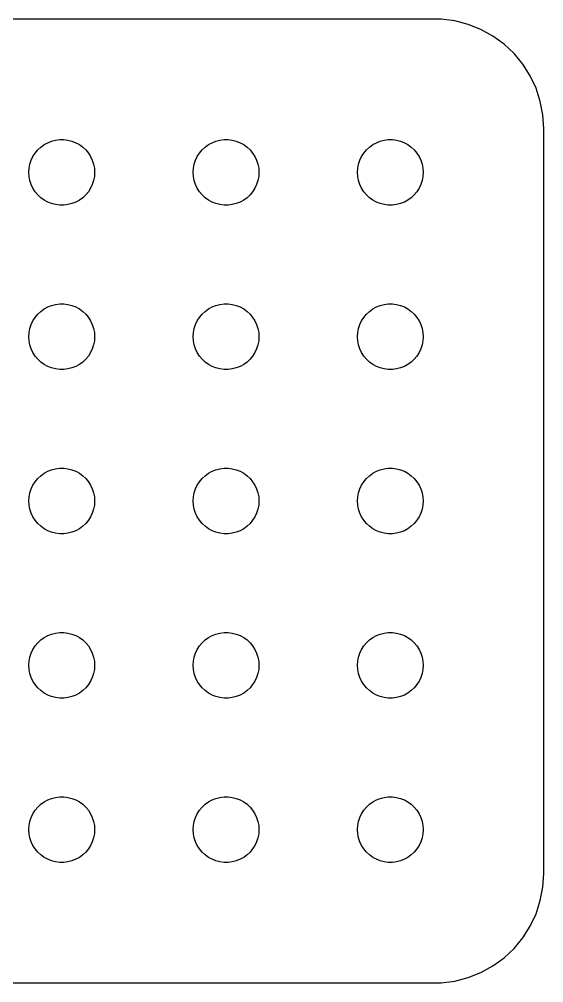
# Model space of a CAD drawing. Header units: metres. Extents: x -22 to 22, y 248 to 508.
# Drawn here: x -1.94 to 22, y 464.01 to 507.99 of the extents above; entities that cross this region are included whole.
import ezdxf

# ---------------------------------------------------------------- set-up
doc = ezdxf.new("R2010")
doc.units = ezdxf.units.M

msp = doc.modelspace()

# ---------------------------------------------------------------- linework, layer by layer
for p, q in [((17.3139, 507.99), (-17.3139, 507.99)), ((17.9369, 507.911), (17.3139, 507.99)), ((18.5451, 507.755), (17.9369, 507.911)), ((19.1289, 507.524), (18.5451, 507.755)), ((19.6791, 507.222), (19.1289, 507.524)), ((20.1871, 506.853), (19.6791, 507.222)), ((20.6448, 506.423), (20.1871, 506.853)), ((21.0451, 505.939), (20.6448, 506.423)), ((21.3815, 505.409), (21.0451, 505.939)), ((21.6489, 504.841), (21.3815, 505.409)), ((21.8429, 504.243), (21.6489, 504.841)), ((21.9606, 503.627), (21.8429, 504.243)), ((22, 503), (21.9606, 503.627)), ((22, 469), (22, 503)), ((-0.956131, 502.156), (-0.803726, 502.266)), ((-0.803726, 502.266), (-0.638657, 502.357)), ((-0.638657, 502.357), (-0.463516, 502.427)), ((-0.463516, 502.427), (-0.281067, 502.473)), ((-0.281067, 502.473), (-0.094177, 502.497)), ((-0.094177, 502.497), (0.094177, 502.497)), ((0.094177, 502.497), (0.281067, 502.473)), ((0.281067, 502.473), (0.463516, 502.427)), ((0.463516, 502.427), (0.638657, 502.357)), ((0.638657, 502.357), (0.803726, 502.266)), ((0.803726, 502.266), (0.956131, 502.156)), ((6.54385, 502.156), (6.69626, 502.266)), ((6.69626, 502.266), (6.86133, 502.357)), ((6.86133, 502.357), (7.03647, 502.427)), ((7.03647, 502.427), (7.21892, 502.473)), ((7.21892, 502.473), (7.40581, 502.497)), ((7.40581, 502.497), (7.59418, 502.497)), ((7.59418, 502.497), (7.78107, 502.473)), ((7.78107, 502.473), (7.96352, 502.427)), ((7.96352, 502.427), (8.13866, 502.357)), ((8.13866, 502.357), (8.30373, 502.266)), ((8.30373, 502.266), (8.45613, 502.156)), ((14.0439, 502.156), (14.1963, 502.266)), ((14.1963, 502.266), (14.3613, 502.357)), ((14.3613, 502.357), (14.5365, 502.427)), ((14.5365, 502.427), (14.7189, 502.473)), ((14.7189, 502.473), (14.9058, 502.497)), ((14.9058, 502.497), (15.0942, 502.497)), ((15.0942, 502.497), (15.2811, 502.473)), ((15.2811, 502.473), (15.4635, 502.427)), ((15.4635, 502.427), (15.6387, 502.357)), ((15.6387, 502.357), (15.8037, 502.266)), ((15.8037, 502.266), (15.9561, 502.156)), ((-1.31445, 501.723), (-1.21352, 501.882)), ((-1.21352, 501.882), (-1.09344, 502.027)), ((-1.09344, 502.027), (-0.956131, 502.156)), ((0.956131, 502.156), (1.09344, 502.027)), ((1.09344, 502.027), (1.21352, 501.882)), ((1.21352, 501.882), (1.31445, 501.723)), ((6.18553, 501.723), (6.28647, 501.882)), ((6.28647, 501.882), (6.40654, 502.027)), ((6.40654, 502.027), (6.54385, 502.156)), ((8.45613, 502.156), (8.59344, 502.027)), ((8.59344, 502.027), (8.71352, 501.882)), ((8.71352, 501.882), (8.81445, 501.723)), ((13.6855, 501.723), (13.7865, 501.882)), ((13.7865, 501.882), (13.9065, 502.027)), ((13.9065, 502.027), (14.0439, 502.156)), ((15.9561, 502.156), (16.0934, 502.027)), ((16.0934, 502.027), (16.2135, 501.882)), ((16.2135, 501.882), (16.3145, 501.723)), ((-1.48816, 501.188), (-1.45287, 501.373)), ((-1.45287, 501.373), (-1.39465, 501.552)), ((-1.39465, 501.552), (-1.31445, 501.723)), ((1.31445, 501.723), (1.39465, 501.552)), ((1.39465, 501.552), (1.45287, 501.373)), ((1.45287, 501.373), (1.48816, 501.188)), ((6.01183, 501.188), (6.04712, 501.373)), ((6.04712, 501.373), (6.10533, 501.552)), ((6.10533, 501.552), (6.18553, 501.723)), ((8.81445, 501.723), (8.89465, 501.552)), ((8.89465, 501.552), (8.95287, 501.373)), ((8.95287, 501.373), (8.98816, 501.188)), ((13.5118, 501.188), (13.5471, 501.373)), ((13.5471, 501.373), (13.6053, 501.552)), ((13.6053, 501.552), (13.6855, 501.723)), ((16.3145, 501.723), (16.3947, 501.552)), ((16.3947, 501.552), (16.4529, 501.373)), ((16.4529, 501.373), (16.4882, 501.188)), ((-1.5, 501), (-1.48816, 501.188)), ((-1.48816, 500.812), (-1.5, 501)), ((1.48816, 501.188), (1.5, 501)), ((1.5, 501), (1.48816, 500.812)), ((6, 501), (6.01183, 501.188)), ((6.01183, 500.812), (6, 501)), ((8.98816, 501.188), (9, 501)), ((9, 501), (8.98816, 500.812)), ((13.5, 501), (13.5118, 501.188)), ((13.5118, 500.812), (13.5, 501)), ((16.4882, 501.188), (16.5, 501)), ((16.5, 501), (16.4882, 500.812)), ((-1.45287, 500.627), (-1.48816, 500.812)), ((-1.39465, 500.448), (-1.45287, 500.627)), ((1.45287, 500.627), (1.39465, 500.448)), ((1.48816, 500.812), (1.45287, 500.627)), ((6.04712, 500.627), (6.01183, 500.812)), ((6.10533, 500.448), (6.04712, 500.627)), ((8.95287, 500.627), (8.89465, 500.448)), ((8.98816, 500.812), (8.95287, 500.627)), ((13.5471, 500.627), (13.5118, 500.812)), ((13.6053, 500.448), (13.5471, 500.627)), ((16.4529, 500.627), (16.3947, 500.448)), ((16.4882, 500.812), (16.4529, 500.627)), ((-1.31445, 500.277), (-1.39465, 500.448)), ((-1.21352, 500.118), (-1.31445, 500.277)), ((-1.09344, 499.973), (-1.21352, 500.118)), ((1.21352, 500.118), (1.09344, 499.973)), ((1.31445, 500.277), (1.21352, 500.118)), ((1.39465, 500.448), (1.31445, 500.277)), ((6.18553, 500.277), (6.10533, 500.448)), ((6.28647, 500.118), (6.18553, 500.277)), ((6.40654, 499.973), (6.28647, 500.118)), ((8.71352, 500.118), (8.59344, 499.973)), ((8.81445, 500.277), (8.71352, 500.118)), ((8.89465, 500.448), (8.81445, 500.277)), ((13.6855, 500.277), (13.6053, 500.448)), ((13.7865, 500.118), (13.6855, 500.277)), ((13.9065, 499.973), (13.7865, 500.118)), ((16.2135, 500.118), (16.0934, 499.973)), ((16.3145, 500.277), (16.2135, 500.118)), ((16.3947, 500.448), (16.3145, 500.277)), ((-0.956131, 499.844), (-1.09344, 499.973)), ((-0.803726, 499.734), (-0.956131, 499.844)), ((-0.638657, 499.643), (-0.803726, 499.734)), ((-0.463516, 499.573), (-0.638657, 499.643)), ((0.638657, 499.643), (0.463516, 499.573)), ((0.803726, 499.734), (0.638657, 499.643)), ((0.956131, 499.844), (0.803726, 499.734)), ((1.09344, 499.973), (0.956131, 499.844)), ((6.54385, 499.844), (6.40654, 499.973)), ((6.69626, 499.734), (6.54385, 499.844)), ((6.86133, 499.643), (6.69626, 499.734)), ((7.03647, 499.573), (6.86133, 499.643)), ((8.13866, 499.643), (7.96352, 499.573)), ((8.30373, 499.734), (8.13866, 499.643)), ((8.45613, 499.844), (8.30373, 499.734)), ((8.59344, 499.973), (8.45613, 499.844)), ((14.0439, 499.844), (13.9065, 499.973)), ((14.1963, 499.734), (14.0439, 499.844)), ((14.3613, 499.643), (14.1963, 499.734)), ((14.5365, 499.573), (14.3613, 499.643)), ((15.6387, 499.643), (15.4635, 499.573)), ((15.8037, 499.734), (15.6387, 499.643)), ((15.9561, 499.844), (15.8037, 499.734)), ((16.0934, 499.973), (15.9561, 499.844)), ((-0.281067, 499.527), (-0.463516, 499.573)), ((-0.094177, 499.503), (-0.281067, 499.527)), ((0.094177, 499.503), (-0.094177, 499.503)), ((0.281067, 499.527), (0.094177, 499.503)), ((0.463516, 499.573), (0.281067, 499.527)), ((7.21892, 499.527), (7.03647, 499.573)), ((7.40581, 499.503), (7.21892, 499.527)), ((7.59418, 499.503), (7.40581, 499.503)), ((7.78107, 499.527), (7.59418, 499.503)), ((7.96352, 499.573), (7.78107, 499.527)), ((14.7189, 499.527), (14.5365, 499.573)), ((14.9058, 499.503), (14.7189, 499.527)), ((15.0942, 499.503), (14.9058, 499.503)), ((15.2811, 499.527), (15.0942, 499.503)), ((15.4635, 499.573), (15.2811, 499.527)), ((-0.803726, 494.766), (-0.638657, 494.857)), ((-0.638657, 494.857), (-0.463516, 494.927)), ((-0.463516, 494.927), (-0.281067, 494.973)), ((-0.281067, 494.973), (-0.094177, 494.997)), ((-0.094177, 494.997), (0.094177, 494.997)), ((0.094177, 494.997), (0.281067, 494.973)), ((0.281067, 494.973), (0.463516, 494.927)), ((0.463516, 494.927), (0.638657, 494.857)), ((0.638657, 494.857), (0.803726, 494.766)), ((6.69626, 494.766), (6.86133, 494.857)), ((6.86133, 494.857), (7.03647, 494.927)), ((7.03647, 494.927), (7.21892, 494.973)), ((7.21892, 494.973), (7.40581, 494.997)), ((7.40581, 494.997), (7.59418, 494.997)), ((7.59418, 494.997), (7.78107, 494.973)), ((7.78107, 494.973), (7.96352, 494.927)), ((7.96352, 494.927), (8.13866, 494.857)), ((8.13866, 494.857), (8.30373, 494.766)), ((14.1963, 494.766), (14.3613, 494.857)), ((14.3613, 494.857), (14.5365, 494.927)), ((14.5365, 494.927), (14.7189, 494.973)), ((14.7189, 494.973), (14.9058, 494.997)), ((14.9058, 494.997), (15.0942, 494.997)), ((15.0942, 494.997), (15.2811, 494.973)), ((15.2811, 494.973), (15.4635, 494.927)), ((15.4635, 494.927), (15.6387, 494.857)), ((15.6387, 494.857), (15.8037, 494.766)), ((-1.31445, 494.223), (-1.21352, 494.382)), ((-1.21352, 494.382), (-1.09344, 494.527)), ((-1.09344, 494.527), (-0.956131, 494.656)), ((-0.956131, 494.656), (-0.803726, 494.766)), ((0.803726, 494.766), (0.956131, 494.656)), ((0.956131, 494.656), (1.09344, 494.527)), ((1.09344, 494.527), (1.21352, 494.382)), ((1.21352, 494.382), (1.31445, 494.223)), ((6.18553, 494.223), (6.28647, 494.382)), ((6.28647, 494.382), (6.40654, 494.527)), ((6.40654, 494.527), (6.54385, 494.656)), ((6.54385, 494.656), (6.69626, 494.766)), ((8.30373, 494.766), (8.45613, 494.656)), ((8.45613, 494.656), (8.59344, 494.527)), ((8.59344, 494.527), (8.71352, 494.382)), ((8.71352, 494.382), (8.81445, 494.223)), ((13.6855, 494.223), (13.7865, 494.382)), ((13.7865, 494.382), (13.9065, 494.527)), ((13.9065, 494.527), (14.0439, 494.656)), ((14.0439, 494.656), (14.1963, 494.766)), ((15.8037, 494.766), (15.9561, 494.656)), ((15.9561, 494.656), (16.0934, 494.527)), ((16.0934, 494.527), (16.2135, 494.382)), ((16.2135, 494.382), (16.3145, 494.223)), ((-1.45287, 493.873), (-1.39465, 494.052)), ((-1.39465, 494.052), (-1.31445, 494.223)), ((1.31445, 494.223), (1.39465, 494.052)), ((1.39465, 494.052), (1.45287, 493.873)), ((6.04712, 493.873), (6.10533, 494.052)), ((6.10533, 494.052), (6.18553, 494.223)), ((8.81445, 494.223), (8.89465, 494.052)), ((8.89465, 494.052), (8.95287, 493.873)), ((13.5471, 493.873), (13.6053, 494.052)), ((13.6053, 494.052), (13.6855, 494.223)), ((16.3145, 494.223), (16.3947, 494.052)), ((16.3947, 494.052), (16.4529, 493.873)), ((-1.5, 493.5), (-1.48816, 493.688)), ((-1.48816, 493.312), (-1.5, 493.5)), ((-1.48816, 493.688), (-1.45287, 493.873)), ((1.45287, 493.873), (1.48816, 493.688)), ((1.48816, 493.688), (1.5, 493.5)), ((1.5, 493.5), (1.48816, 493.312)), ((6, 493.5), (6.01183, 493.688)), ((6.01183, 493.312), (6, 493.5)), ((6.01183, 493.688), (6.04712, 493.873)), ((8.95287, 493.873), (8.98816, 493.688)), ((8.98816, 493.688), (9, 493.5)), ((9, 493.5), (8.98816, 493.312)), ((13.5, 493.5), (13.5118, 493.688)), ((13.5118, 493.312), (13.5, 493.5)), ((13.5118, 493.688), (13.5471, 493.873)), ((16.4529, 493.873), (16.4882, 493.688)), ((16.4882, 493.688), (16.5, 493.5)), ((16.5, 493.5), (16.4882, 493.312)), ((-1.45287, 493.127), (-1.48816, 493.312)), ((-1.39465, 492.948), (-1.45287, 493.127)), ((1.45287, 493.127), (1.39465, 492.948)), ((1.48816, 493.312), (1.45287, 493.127)), ((6.04712, 493.127), (6.01183, 493.312)), ((6.10533, 492.948), (6.04712, 493.127)), ((8.95287, 493.127), (8.89465, 492.948)), ((8.98816, 493.312), (8.95287, 493.127)), ((13.5471, 493.127), (13.5118, 493.312)), ((13.6053, 492.948), (13.5471, 493.127)), ((16.4529, 493.127), (16.3947, 492.948)), ((16.4882, 493.312), (16.4529, 493.127)), ((-1.31445, 492.777), (-1.39465, 492.948)), ((-1.21352, 492.618), (-1.31445, 492.777)), ((-1.09344, 492.473), (-1.21352, 492.618)), ((1.21352, 492.618), (1.09344, 492.473)), ((1.31445, 492.777), (1.21352, 492.618)), ((1.39465, 492.948), (1.31445, 492.777)), ((6.18553, 492.777), (6.10533, 492.948)), ((6.28647, 492.618), (6.18553, 492.777)), ((6.40654, 492.473), (6.28647, 492.618)), ((8.71352, 492.618), (8.59344, 492.473)), ((8.81445, 492.777), (8.71352, 492.618)), ((8.89465, 492.948), (8.81445, 492.777)), ((13.6855, 492.777), (13.6053, 492.948)), ((13.7865, 492.618), (13.6855, 492.777)), ((13.9065, 492.473), (13.7865, 492.618)), ((16.2135, 492.618), (16.0934, 492.473)), ((16.3145, 492.777), (16.2135, 492.618)), ((16.3947, 492.948), (16.3145, 492.777)), ((-0.956131, 492.344), (-1.09344, 492.473)), ((-0.803726, 492.234), (-0.956131, 492.344)), ((-0.638657, 492.143), (-0.803726, 492.234)), ((-0.463516, 492.073), (-0.638657, 492.143)), ((0.638657, 492.143), (0.463516, 492.073)), ((0.803726, 492.234), (0.638657, 492.143)), ((0.956131, 492.344), (0.803726, 492.234)), ((1.09344, 492.473), (0.956131, 492.344)), ((6.54385, 492.344), (6.40654, 492.473)), ((6.69626, 492.234), (6.54385, 492.344)), ((6.86133, 492.143), (6.69626, 492.234)), ((7.03647, 492.073), (6.86133, 492.143)), ((8.13866, 492.143), (7.96352, 492.073)), ((8.30373, 492.234), (8.13866, 492.143)), ((8.45613, 492.344), (8.30373, 492.234)), ((8.59344, 492.473), (8.45613, 492.344)), ((14.0439, 492.344), (13.9065, 492.473)), ((14.1963, 492.234), (14.0439, 492.344)), ((14.3613, 492.143), (14.1963, 492.234)), ((14.5365, 492.073), (14.3613, 492.143)), ((15.6387, 492.143), (15.4635, 492.073)), ((15.8037, 492.234), (15.6387, 492.143)), ((15.9561, 492.344), (15.8037, 492.234)), ((16.0934, 492.473), (15.9561, 492.344)), ((-0.281067, 492.027), (-0.463516, 492.073)), ((-0.094177, 492.003), (-0.281067, 492.027)), ((0.094177, 492.003), (-0.094177, 492.003)), ((0.281067, 492.027), (0.094177, 492.003)), ((0.463516, 492.073), (0.281067, 492.027)), ((7.21892, 492.027), (7.03647, 492.073)), ((7.40581, 492.003), (7.21892, 492.027)), ((7.59418, 492.003), (7.40581, 492.003)), ((7.78107, 492.027), (7.59418, 492.003)), ((7.96352, 492.073), (7.78107, 492.027)), ((14.7189, 492.027), (14.5365, 492.073)), ((14.9058, 492.003), (14.7189, 492.027)), ((15.0942, 492.003), (14.9058, 492.003)), ((15.2811, 492.027), (15.0942, 492.003)), ((15.4635, 492.073), (15.2811, 492.027)), ((-0.803726, 487.266), (-0.638657, 487.357)), ((-0.638657, 487.357), (-0.463516, 487.427)), ((-0.463516, 487.427), (-0.281067, 487.473)), ((-0.281067, 487.473), (-0.094177, 487.497)), ((-0.094177, 487.497), (0.094177, 487.497)), ((0.094177, 487.497), (0.281067, 487.473)), ((0.281067, 487.473), (0.463516, 487.427)), ((0.463516, 487.427), (0.638657, 487.357)), ((0.638657, 487.357), (0.803726, 487.266)), ((6.69626, 487.266), (6.86133, 487.357)), ((6.86133, 487.357), (7.03647, 487.427)), ((7.03647, 487.427), (7.21892, 487.473)), ((7.21892, 487.473), (7.40581, 487.497)), ((7.40581, 487.497), (7.59418, 487.497)), ((7.59418, 487.497), (7.78107, 487.473)), ((7.78107, 487.473), (7.96352, 487.427)), ((7.96352, 487.427), (8.13866, 487.357)), ((8.13866, 487.357), (8.30373, 487.266)), ((14.1963, 487.266), (14.3613, 487.357)), ((14.3613, 487.357), (14.5365, 487.427)), ((14.5365, 487.427), (14.7189, 487.473)), ((14.7189, 487.473), (14.9058, 487.497)), ((14.9058, 487.497), (15.0942, 487.497)), ((15.0942, 487.497), (15.2811, 487.473)), ((15.2811, 487.473), (15.4635, 487.427)), ((15.4635, 487.427), (15.6387, 487.357)), ((15.6387, 487.357), (15.8037, 487.266)), ((-1.31445, 486.723), (-1.21352, 486.882)), ((-1.21352, 486.882), (-1.09344, 487.027)), ((-1.09344, 487.027), (-0.956131, 487.156)), ((-0.956131, 487.156), (-0.803726, 487.266)), ((0.803726, 487.266), (0.956131, 487.156)), ((0.956131, 487.156), (1.09344, 487.027)), ((1.09344, 487.027), (1.21352, 486.882)), ((1.21352, 486.882), (1.31445, 486.723)), ((6.18553, 486.723), (6.28647, 486.882)), ((6.28647, 486.882), (6.40654, 487.027)), ((6.40654, 487.027), (6.54385, 487.156)), ((6.54385, 487.156), (6.69626, 487.266)), ((8.30373, 487.266), (8.45613, 487.156)), ((8.45613, 487.156), (8.59344, 487.027)), ((8.59344, 487.027), (8.71352, 486.882)), ((8.71352, 486.882), (8.81445, 486.723)), ((13.6855, 486.723), (13.7865, 486.882)), ((13.7865, 486.882), (13.9065, 487.027)), ((13.9065, 487.027), (14.0439, 487.156)), ((14.0439, 487.156), (14.1963, 487.266)), ((15.8037, 487.266), (15.9561, 487.156)), ((15.9561, 487.156), (16.0934, 487.027)), ((16.0934, 487.027), (16.2135, 486.882)), ((16.2135, 486.882), (16.3145, 486.723)), ((-1.45287, 486.373), (-1.39465, 486.552)), ((-1.39465, 486.552), (-1.31445, 486.723)), ((1.31445, 486.723), (1.39465, 486.552)), ((1.39465, 486.552), (1.45287, 486.373)), ((6.04712, 486.373), (6.10533, 486.552)), ((6.10533, 486.552), (6.18553, 486.723)), ((8.81445, 486.723), (8.89465, 486.552)), ((8.89465, 486.552), (8.95287, 486.373)), ((13.5471, 486.373), (13.6053, 486.552)), ((13.6053, 486.552), (13.6855, 486.723)), ((16.3145, 486.723), (16.3947, 486.552)), ((16.3947, 486.552), (16.4529, 486.373)), ((-1.5, 486), (-1.48816, 486.188)), ((-1.48816, 485.812), (-1.5, 486)), ((-1.48816, 486.188), (-1.45287, 486.373)), ((1.45287, 486.373), (1.48816, 486.188)), ((1.48816, 486.188), (1.5, 486)), ((1.5, 486), (1.48816, 485.812)), ((6, 486), (6.01183, 486.188)), ((6.01183, 485.812), (6, 486)), ((6.01183, 486.188), (6.04712, 486.373)), ((8.95287, 486.373), (8.98816, 486.188)), ((8.98816, 486.188), (9, 486)), ((9, 486), (8.98816, 485.812)), ((13.5, 486), (13.5118, 486.188)), ((13.5118, 485.812), (13.5, 486)), ((13.5118, 486.188), (13.5471, 486.373)), ((16.4529, 486.373), (16.4882, 486.188)), ((16.4882, 486.188), (16.5, 486)), ((16.5, 486), (16.4882, 485.812)), ((-1.45287, 485.627), (-1.48816, 485.812)), ((-1.39465, 485.448), (-1.45287, 485.627)), ((1.45287, 485.627), (1.39465, 485.448)), ((1.48816, 485.812), (1.45287, 485.627)), ((6.04712, 485.627), (6.01183, 485.812)), ((6.10533, 485.448), (6.04712, 485.627)), ((8.95287, 485.627), (8.89465, 485.448)), ((8.98816, 485.812), (8.95287, 485.627)), ((13.5471, 485.627), (13.5118, 485.812)), ((13.6053, 485.448), (13.5471, 485.627)), ((16.4529, 485.627), (16.3947, 485.448)), ((16.4882, 485.812), (16.4529, 485.627)), ((-1.31445, 485.277), (-1.39465, 485.448)), ((-1.21352, 485.118), (-1.31445, 485.277)), ((-1.09344, 484.973), (-1.21352, 485.118)), ((1.21352, 485.118), (1.09344, 484.973)), ((1.31445, 485.277), (1.21352, 485.118)), ((1.39465, 485.448), (1.31445, 485.277)), ((6.18553, 485.277), (6.10533, 485.448)), ((6.28647, 485.118), (6.18553, 485.277)), ((6.40654, 484.973), (6.28647, 485.118)), ((8.71352, 485.118), (8.59344, 484.973)), ((8.81445, 485.277), (8.71352, 485.118)), ((8.89465, 485.448), (8.81445, 485.277)), ((13.6855, 485.277), (13.6053, 485.448)), ((13.7865, 485.118), (13.6855, 485.277)), ((13.9065, 484.973), (13.7865, 485.118)), ((16.2135, 485.118), (16.0934, 484.973)), ((16.3145, 485.277), (16.2135, 485.118)), ((16.3947, 485.448), (16.3145, 485.277)), ((-0.956131, 484.844), (-1.09344, 484.973)), ((-0.803726, 484.734), (-0.956131, 484.844)), ((-0.638657, 484.643), (-0.803726, 484.734)), ((0.803726, 484.734), (0.638657, 484.643)), ((0.956131, 484.844), (0.803726, 484.734)), ((1.09344, 484.973), (0.956131, 484.844)), ((6.54385, 484.844), (6.40654, 484.973)), ((6.69626, 484.734), (6.54385, 484.844)), ((6.86133, 484.643), (6.69626, 484.734)), ((8.30373, 484.734), (8.13866, 484.643)), ((8.45613, 484.844), (8.30373, 484.734)), ((8.59344, 484.973), (8.45613, 484.844)), ((14.0439, 484.844), (13.9065, 484.973)), ((14.1963, 484.734), (14.0439, 484.844)), ((14.3613, 484.643), (14.1963, 484.734)), ((15.8037, 484.734), (15.6387, 484.643)), ((15.9561, 484.844), (15.8037, 484.734)), ((16.0934, 484.973), (15.9561, 484.844)), ((-0.463516, 484.573), (-0.638657, 484.643)), ((-0.281067, 484.527), (-0.463516, 484.573)), ((-0.094177, 484.503), (-0.281067, 484.527)), ((0.094177, 484.503), (-0.094177, 484.503)), ((0.281067, 484.527), (0.094177, 484.503)), ((0.463516, 484.573), (0.281067, 484.527)), ((0.638657, 484.643), (0.463516, 484.573)), ((7.03647, 484.573), (6.86133, 484.643)), ((7.21892, 484.527), (7.03647, 484.573)), ((7.40581, 484.503), (7.21892, 484.527)), ((7.59418, 484.503), (7.40581, 484.503)), ((7.78107, 484.527), (7.59418, 484.503)), ((7.96352, 484.573), (7.78107, 484.527)), ((8.13866, 484.643), (7.96352, 484.573)), ((14.5365, 484.573), (14.3613, 484.643)), ((14.7189, 484.527), (14.5365, 484.573)), ((14.9058, 484.503), (14.7189, 484.527)), ((15.0942, 484.503), (14.9058, 484.503)), ((15.2811, 484.527), (15.0942, 484.503)), ((15.4635, 484.573), (15.2811, 484.527)), ((15.6387, 484.643), (15.4635, 484.573)), ((-0.803726, 479.766), (-0.638657, 479.857)), ((-0.638657, 479.857), (-0.463516, 479.927)), ((-0.463516, 479.927), (-0.281067, 479.973)), ((-0.281067, 479.973), (-0.094177, 479.997)), ((-0.094177, 479.997), (0.094177, 479.997)), ((0.094177, 479.997), (0.281067, 479.973)), ((0.281067, 479.973), (0.463516, 479.927)), ((0.463516, 479.927), (0.638657, 479.857)), ((0.638657, 479.857), (0.803726, 479.766)), ((6.69626, 479.766), (6.86133, 479.857)), ((6.86133, 479.857), (7.03647, 479.927)), ((7.03647, 479.927), (7.21892, 479.973)), ((7.21892, 479.973), (7.40581, 479.997)), ((7.40581, 479.997), (7.59418, 479.997)), ((7.59418, 479.997), (7.78107, 479.973)), ((7.78107, 479.973), (7.96352, 479.927)), ((7.96352, 479.927), (8.13866, 479.857)), ((8.13866, 479.857), (8.30373, 479.766)), ((14.1963, 479.766), (14.3613, 479.857)), ((14.3613, 479.857), (14.5365, 479.927)), ((14.5365, 479.927), (14.7189, 479.973)), ((14.7189, 479.973), (14.9058, 479.997)), ((14.9058, 479.997), (15.0942, 479.997)), ((15.0942, 479.997), (15.2811, 479.973)), ((15.2811, 479.973), (15.4635, 479.927)), ((15.4635, 479.927), (15.6387, 479.857)), ((15.6387, 479.857), (15.8037, 479.766)), ((-1.21352, 479.382), (-1.09344, 479.527)), ((-1.09344, 479.527), (-0.956131, 479.656)), ((-0.956131, 479.656), (-0.803726, 479.766)), ((0.803726, 479.766), (0.956131, 479.656)), ((0.956131, 479.656), (1.09344, 479.527)), ((1.09344, 479.527), (1.21352, 479.382)), ((6.28647, 479.382), (6.40654, 479.527)), ((6.40654, 479.527), (6.54385, 479.656)), ((6.54385, 479.656), (6.69626, 479.766)), ((8.30373, 479.766), (8.45613, 479.656)), ((8.45613, 479.656), (8.59344, 479.527)), ((8.59344, 479.527), (8.71352, 479.382)), ((13.7865, 479.382), (13.9065, 479.527)), ((13.9065, 479.527), (14.0439, 479.656)), ((14.0439, 479.656), (14.1963, 479.766)), ((15.8037, 479.766), (15.9561, 479.656)), ((15.9561, 479.656), (16.0934, 479.527)), ((16.0934, 479.527), (16.2135, 479.382)), ((-1.45287, 478.873), (-1.39465, 479.052)), ((-1.39465, 479.052), (-1.31445, 479.223)), ((-1.31445, 479.223), (-1.21352, 479.382)), ((1.21352, 479.382), (1.31445, 479.223)), ((1.31445, 479.223), (1.39465, 479.052)), ((1.39465, 479.052), (1.45287, 478.873)), ((6.04712, 478.873), (6.10533, 479.052)), ((6.10533, 479.052), (6.18553, 479.223)), ((6.18553, 479.223), (6.28647, 479.382)), ((8.71352, 479.382), (8.81445, 479.223)), ((8.81445, 479.223), (8.89465, 479.052)), ((8.89465, 479.052), (8.95287, 478.873)), ((13.5471, 478.873), (13.6053, 479.052)), ((13.6053, 479.052), (13.6855, 479.223)), ((13.6855, 479.223), (13.7865, 479.382)), ((16.2135, 479.382), (16.3145, 479.223)), ((16.3145, 479.223), (16.3947, 479.052)), ((16.3947, 479.052), (16.4529, 478.873)), ((-1.5, 478.5), (-1.48816, 478.688)), ((-1.48816, 478.688), (-1.45287, 478.873)), ((1.45287, 478.873), (1.48816, 478.688)), ((1.48816, 478.688), (1.5, 478.5)), ((6, 478.5), (6.01183, 478.688)), ((6.01183, 478.688), (6.04712, 478.873)), ((8.95287, 478.873), (8.98816, 478.688)), ((8.98816, 478.688), (9, 478.5)), ((13.5, 478.5), (13.5118, 478.688)), ((13.5118, 478.688), (13.5471, 478.873)), ((16.4529, 478.873), (16.4882, 478.688)), ((16.4882, 478.688), (16.5, 478.5)), ((-1.48816, 478.312), (-1.5, 478.5)), ((-1.45287, 478.127), (-1.48816, 478.312)), ((-1.39465, 477.948), (-1.45287, 478.127)), ((1.45287, 478.127), (1.39465, 477.948)), ((1.48816, 478.312), (1.45287, 478.127)), ((1.5, 478.5), (1.48816, 478.312)), ((6.01183, 478.312), (6, 478.5)), ((6.04712, 478.127), (6.01183, 478.312)), ((6.10533, 477.948), (6.04712, 478.127)), ((8.95287, 478.127), (8.89465, 477.948)), ((8.98816, 478.312), (8.95287, 478.127)), ((9, 478.5), (8.98816, 478.312)), ((13.5118, 478.312), (13.5, 478.5)), ((13.5471, 478.127), (13.5118, 478.312)), ((13.6053, 477.948), (13.5471, 478.127)), ((16.4529, 478.127), (16.3947, 477.948)), ((16.4882, 478.312), (16.4529, 478.127)), ((16.5, 478.5), (16.4882, 478.312)), ((-1.31445, 477.777), (-1.39465, 477.948)), ((-1.21352, 477.618), (-1.31445, 477.777)), ((1.31445, 477.777), (1.21352, 477.618)), ((1.39465, 477.948), (1.31445, 477.777)), ((6.18553, 477.777), (6.10533, 477.948)), ((6.28647, 477.618), (6.18553, 477.777)), ((8.81445, 477.777), (8.71352, 477.618)), ((8.89465, 477.948), (8.81445, 477.777)), ((13.6855, 477.777), (13.6053, 477.948)), ((13.7865, 477.618), (13.6855, 477.777)), ((16.3145, 477.777), (16.2135, 477.618)), ((16.3947, 477.948), (16.3145, 477.777)), ((-1.09344, 477.473), (-1.21352, 477.618)), ((-0.956131, 477.344), (-1.09344, 477.473)), ((-0.803726, 477.234), (-0.956131, 477.344)), ((-0.638657, 477.143), (-0.803726, 477.234)), ((0.803726, 477.234), (0.638657, 477.143)), ((0.956131, 477.344), (0.803726, 477.234)), ((1.09344, 477.473), (0.956131, 477.344)), ((1.21352, 477.618), (1.09344, 477.473)), ((6.40654, 477.473), (6.28647, 477.618)), ((6.54385, 477.344), (6.40654, 477.473)), ((6.69626, 477.234), (6.54385, 477.344)), ((6.86133, 477.143), (6.69626, 477.234)), ((8.30373, 477.234), (8.13866, 477.143)), ((8.45613, 477.344), (8.30373, 477.234)), ((8.59344, 477.473), (8.45613, 477.344)), ((8.71352, 477.618), (8.59344, 477.473)), ((13.9065, 477.473), (13.7865, 477.618)), ((14.0439, 477.344), (13.9065, 477.473)), ((14.1963, 477.234), (14.0439, 477.344)), ((14.3613, 477.143), (14.1963, 477.234)), ((15.8037, 477.234), (15.6387, 477.143)), ((15.9561, 477.344), (15.8037, 477.234)), ((16.0934, 477.473), (15.9561, 477.344)), ((16.2135, 477.618), (16.0934, 477.473)), ((-0.463516, 477.073), (-0.638657, 477.143)), ((-0.281067, 477.027), (-0.463516, 477.073)), ((-0.094177, 477.003), (-0.281067, 477.027)), ((0.094177, 477.003), (-0.094177, 477.003)), ((0.281067, 477.027), (0.094177, 477.003)), ((0.463516, 477.073), (0.281067, 477.027)), ((0.638657, 477.143), (0.463516, 477.073)), ((7.03647, 477.073), (6.86133, 477.143)), ((7.21892, 477.027), (7.03647, 477.073)), ((7.40581, 477.003), (7.21892, 477.027)), ((7.59418, 477.003), (7.40581, 477.003)), ((7.78107, 477.027), (7.59418, 477.003)), ((7.96352, 477.073), (7.78107, 477.027)), ((8.13866, 477.143), (7.96352, 477.073)), ((14.5365, 477.073), (14.3613, 477.143)), ((14.7189, 477.027), (14.5365, 477.073)), ((14.9058, 477.003), (14.7189, 477.027)), ((15.0942, 477.003), (14.9058, 477.003)), ((15.2811, 477.027), (15.0942, 477.003)), ((15.4635, 477.073), (15.2811, 477.027)), ((15.6387, 477.143), (15.4635, 477.073)), ((-0.803726, 472.266), (-0.638657, 472.357)), ((-0.638657, 472.357), (-0.463516, 472.427)), ((-0.463516, 472.427), (-0.281067, 472.473)), ((-0.281067, 472.473), (-0.094177, 472.497)), ((-0.094177, 472.497), (0.094177, 472.497)), ((0.094177, 472.497), (0.281067, 472.473)), ((0.281067, 472.473), (0.463516, 472.427)), ((0.463516, 472.427), (0.638657, 472.357)), ((0.638657, 472.357), (0.803726, 472.266)), ((6.69626, 472.266), (6.86133, 472.357)), ((6.86133, 472.357), (7.03647, 472.427)), ((7.03647, 472.427), (7.21892, 472.473)), ((7.21892, 472.473), (7.40581, 472.497)), ((7.40581, 472.497), (7.59418, 472.497)), ((7.59418, 472.497), (7.78107, 472.473)), ((7.78107, 472.473), (7.96352, 472.427)), ((7.96352, 472.427), (8.13866, 472.357)), ((8.13866, 472.357), (8.30373, 472.266)), ((14.1963, 472.266), (14.3613, 472.357)), ((14.3613, 472.357), (14.5365, 472.427)), ((14.5365, 472.427), (14.7189, 472.473)), ((14.7189, 472.473), (14.9058, 472.497)), ((14.9058, 472.497), (15.0942, 472.497)), ((15.0942, 472.497), (15.2811, 472.473)), ((15.2811, 472.473), (15.4635, 472.427)), ((15.4635, 472.427), (15.6387, 472.357)), ((15.6387, 472.357), (15.8037, 472.266)), ((-1.21352, 471.882), (-1.09344, 472.027)), ((-1.09344, 472.027), (-0.956131, 472.156)), ((-0.956131, 472.156), (-0.803726, 472.266)), ((0.803726, 472.266), (0.956131, 472.156)), ((0.956131, 472.156), (1.09344, 472.027)), ((1.09344, 472.027), (1.21352, 471.882)), ((6.28647, 471.882), (6.40654, 472.027)), ((6.40654, 472.027), (6.54385, 472.156)), ((6.54385, 472.156), (6.69626, 472.266)), ((8.30373, 472.266), (8.45613, 472.156)), ((8.45613, 472.156), (8.59344, 472.027)), ((8.59344, 472.027), (8.71352, 471.882)), ((13.7865, 471.882), (13.9065, 472.027)), ((13.9065, 472.027), (14.0439, 472.156)), ((14.0439, 472.156), (14.1963, 472.266)), ((15.8037, 472.266), (15.9561, 472.156)), ((15.9561, 472.156), (16.0934, 472.027)), ((16.0934, 472.027), (16.2135, 471.882)), ((-1.45287, 471.373), (-1.39465, 471.552)), ((-1.39465, 471.552), (-1.31445, 471.723)), ((-1.31445, 471.723), (-1.21352, 471.882)), ((1.21352, 471.882), (1.31445, 471.723)), ((1.31445, 471.723), (1.39465, 471.552)), ((1.39465, 471.552), (1.45287, 471.373)), ((6.04712, 471.373), (6.10533, 471.552)), ((6.10533, 471.552), (6.18553, 471.723)), ((6.18553, 471.723), (6.28647, 471.882)), ((8.71352, 471.882), (8.81445, 471.723)), ((8.81445, 471.723), (8.89465, 471.552)), ((8.89465, 471.552), (8.95287, 471.373)), ((13.5471, 471.373), (13.6053, 471.552)), ((13.6053, 471.552), (13.6855, 471.723)), ((13.6855, 471.723), (13.7865, 471.882)), ((16.2135, 471.882), (16.3145, 471.723)), ((16.3145, 471.723), (16.3947, 471.552)), ((16.3947, 471.552), (16.4529, 471.373)), ((-1.5, 471), (-1.48816, 471.188)), ((-1.48816, 471.188), (-1.45287, 471.373)), ((1.45287, 471.373), (1.48816, 471.188)), ((1.48816, 471.188), (1.5, 471)), ((6, 471), (6.01183, 471.188)), ((6.01183, 471.188), (6.04712, 471.373)), ((8.95287, 471.373), (8.98816, 471.188)), ((8.98816, 471.188), (9, 471)), ((13.5, 471), (13.5118, 471.188)), ((13.5118, 471.188), (13.5471, 471.373)), ((16.4529, 471.373), (16.4882, 471.188)), ((16.4882, 471.188), (16.5, 471)), ((-1.48816, 470.812), (-1.5, 471)), ((-1.45287, 470.627), (-1.48816, 470.812)), ((-1.39465, 470.448), (-1.45287, 470.627)), ((1.45287, 470.627), (1.39465, 470.448)), ((1.48816, 470.812), (1.45287, 470.627)), ((1.5, 471), (1.48816, 470.812)), ((6.01183, 470.812), (6, 471)), ((6.04712, 470.627), (6.01183, 470.812)), ((6.10533, 470.448), (6.04712, 470.627)), ((8.95287, 470.627), (8.89465, 470.448)), ((8.98816, 470.812), (8.95287, 470.627)), ((9, 471), (8.98816, 470.812)), ((13.5118, 470.812), (13.5, 471)), ((13.5471, 470.627), (13.5118, 470.812)), ((13.6053, 470.448), (13.5471, 470.627)), ((16.4529, 470.627), (16.3947, 470.448)), ((16.4882, 470.812), (16.4529, 470.627)), ((16.5, 471), (16.4882, 470.812)), ((-1.31445, 470.277), (-1.39465, 470.448)), ((-1.21352, 470.118), (-1.31445, 470.277)), ((1.31445, 470.277), (1.21352, 470.118)), ((1.39465, 470.448), (1.31445, 470.277)), ((6.18553, 470.277), (6.10533, 470.448)), ((6.28647, 470.118), (6.18553, 470.277)), ((8.81445, 470.277), (8.71352, 470.118)), ((8.89465, 470.448), (8.81445, 470.277)), ((13.6855, 470.277), (13.6053, 470.448)), ((13.7865, 470.118), (13.6855, 470.277)), ((16.3145, 470.277), (16.2135, 470.118)), ((16.3947, 470.448), (16.3145, 470.277)), ((-1.09344, 469.973), (-1.21352, 470.118)), ((-0.956131, 469.844), (-1.09344, 469.973)), ((-0.803726, 469.734), (-0.956131, 469.844)), ((-0.638657, 469.643), (-0.803726, 469.734)), ((0.803726, 469.734), (0.638657, 469.643)), ((0.956131, 469.844), (0.803726, 469.734)), ((1.09344, 469.973), (0.956131, 469.844)), ((1.21352, 470.118), (1.09344, 469.973)), ((6.40654, 469.973), (6.28647, 470.118)), ((6.54385, 469.844), (6.40654, 469.973)), ((6.69626, 469.734), (6.54385, 469.844)), ((6.86133, 469.643), (6.69626, 469.734)), ((8.30373, 469.734), (8.13866, 469.643)), ((8.45613, 469.844), (8.30373, 469.734)), ((8.59344, 469.973), (8.45613, 469.844)), ((8.71352, 470.118), (8.59344, 469.973)), ((13.9065, 469.973), (13.7865, 470.118)), ((14.0439, 469.844), (13.9065, 469.973)), ((14.1963, 469.734), (14.0439, 469.844)), ((14.3613, 469.643), (14.1963, 469.734)), ((15.8037, 469.734), (15.6387, 469.643)), ((15.9561, 469.844), (15.8037, 469.734)), ((16.0934, 469.973), (15.9561, 469.844)), ((16.2135, 470.118), (16.0934, 469.973)), ((-0.463516, 469.573), (-0.638657, 469.643)), ((-0.281067, 469.527), (-0.463516, 469.573)), ((-0.094177, 469.503), (-0.281067, 469.527)), ((0.094177, 469.503), (-0.094177, 469.503)), ((0.281067, 469.527), (0.094177, 469.503)), ((0.463516, 469.573), (0.281067, 469.527)), ((0.638657, 469.643), (0.463516, 469.573)), ((7.03647, 469.573), (6.86133, 469.643)), ((7.21892, 469.527), (7.03647, 469.573)), ((7.40581, 469.503), (7.21892, 469.527)), ((7.59418, 469.503), (7.40581, 469.503)), ((7.78107, 469.527), (7.59418, 469.503)), ((7.96352, 469.573), (7.78107, 469.527)), ((8.13866, 469.643), (7.96352, 469.573)), ((14.5365, 469.573), (14.3613, 469.643)), ((14.7189, 469.527), (14.5365, 469.573)), ((14.9058, 469.503), (14.7189, 469.527)), ((15.0942, 469.503), (14.9058, 469.503)), ((15.2811, 469.527), (15.0942, 469.503)), ((15.4635, 469.573), (15.2811, 469.527)), ((15.6387, 469.643), (15.4635, 469.573)), ((21.9606, 468.373), (22, 469)), ((21.8429, 467.757), (21.9606, 468.373)), ((21.6489, 467.159), (21.8429, 467.757)), ((21.3815, 466.591), (21.6489, 467.159)), ((21.0451, 466.061), (21.3815, 466.591)), ((20.6448, 465.577), (21.0451, 466.061)), ((20.1871, 465.147), (20.6448, 465.577)), ((19.6791, 464.778), (20.1871, 465.147)), ((18.5451, 464.245), (19.1289, 464.476)), ((19.1289, 464.476), (19.6791, 464.778)), ((-17.3139, 464.01), (17.3139, 464.01)), ((17.3139, 464.01), (17.9369, 464.089)), ((17.9369, 464.089), (18.5451, 464.245))]:
    msp.add_line(p, q)

doc.saveas('drawing.dxf')
